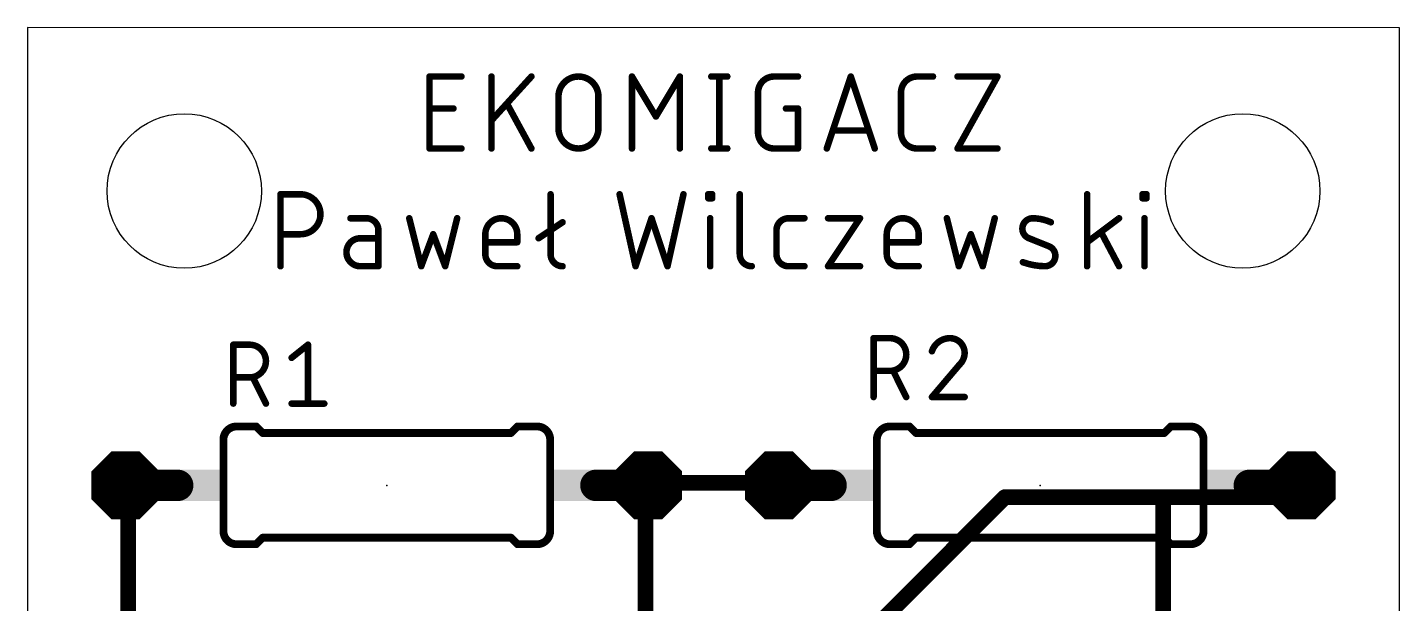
# Model space of a CAD drawing. Extents: x 0 to 26.7, y -7.4 to 38.7.
# Drawn here: x 0 to 26.67, y 27.55 to 38.73 of the extents above; entities that cross this region are included whole.
import ezdxf

# ---------------------------------------------------------------- set-up
doc = ezdxf.new("R2010")
doc.units = 0
for name, color, linetype in [('1', 12, 'CONTINUOUS'), ('17', 110, 'CONTINUOUS'), ('20', 31, 'CONTINUOUS'), ('21', 253, 'CONTINUOUS'), ('23', 53, 'CONTINUOUS'), ('25', 253, 'CONTINUOUS'), ('51', 253, 'CONTINUOUS')]:
    doc.layers.add(name, color=color, linetype=linetype)

# ---------------------------------------------------------------- blocks, each defined once
blk = doc.blocks.new('RECT')
blk.add_solid([(-0.5, -0.5), (0.5, -0.5), (-0.5, 0.5), (0.5, 0.5)])
blk = doc.blocks.new('OCTAGONP')
at = {"const_width": 0.5}
blk.add_lwpolyline([(-0.25, -0.1036), (-0.25, 0.1036), (-0.1036, 0.25), (0.1036, 0.25), (0.25, 0.1036), (0.25, -0.1036), (0.1036, -0.25), (-0.1036, -0.25), (-0.25, -0.1036), (-0.25, 0.1036)], dxfattribs=at)

msp = doc.modelspace()

# ---------------------------------------------------------------- linework, layer by layer
at = {"layer": '1', "const_width": 0.3048}
for points in [[(1.9558, 29.6164), (1.905, 29.845)], [(12.0142, 29.6164), (12.065, 29.845)], [(12.2936, 29.8958), (12.065, 29.845)], [(12.2936, 29.8958), (14.5288, 29.8958)], [(14.5288, 29.8958), (14.605, 29.845)], [(24.5872, 29.6164), (24.765, 29.845)], [(1.9558, 25.4254), (1.9558, 29.6164)], [(12.0142, 29.6164), (12.0142, 26.2636)], [(18.9992, 29.6164), (15.6464, 26.2636)], [(22.0726, 29.6164), (18.9992, 29.6164)], [(24.5872, 29.6164), (22.0726, 29.6164)], [(22.0726, 29.6164), (22.0726, 21.7932)]]:
    msp.add_lwpolyline(points, dxfattribs=at)
at = {"layer": '1', "const_width": 0.1524}
for points in [[(1.9794, 29.8615, 1), (1.8306, 29.8285)], [(12.0485, 29.9194, 1), (12.0815, 29.7706)], [(12.1394, 29.8285, 1), (11.9906, 29.8615)], [(12.2936, 29.972, 1), (12.2936, 29.8196)], [(12.3101, 29.8214, 1), (12.2771, 29.9702)], [(14.5711, 29.9592, 1), (14.4865, 29.8324)], [(14.5288, 29.8196, 1), (14.5288, 29.972)], [(14.5627, 29.7816, 1), (14.6473, 29.9084)], [(24.8251, 29.7982, 1), (24.7049, 29.8918)], [(2.032, 29.6164, 1), (1.8796, 29.6164)], [(1.8814, 29.5999, 1), (2.0302, 29.6329)], [(12.0904, 29.6164, 1), (11.938, 29.6164)], [(11.9398, 29.6329, 1), (12.0886, 29.5999)], [(18.9992, 29.6926, 1), (18.9992, 29.5402)], [(19.0531, 29.5625, 1), (18.9453, 29.6703)], [(22.0726, 29.6926, 1), (22.0726, 29.5402)], [(22.1488, 29.6164, 1), (21.9964, 29.6164)], [(22.0726, 29.5402, 1), (22.0726, 29.6926)], [(24.5271, 29.6632, 1), (24.6473, 29.5696)], [(24.5872, 29.5402, 1), (24.5872, 29.6926)]]:
    msp.add_lwpolyline(points, format="xyb", dxfattribs=at)
at = {"layer": '20'}
for p, q in [((26.67, 38.725), (0, 38.735)), ((0, 38.735), (0, 0)), ((26.67, 0), (26.67, 38.725))]:
    msp.add_line(p, q, dxfattribs=at)
for centre in [(3.048, 35.56), (23.622, 35.56)]:
    msp.add_circle(centre, 1.5, dxfattribs=at)
at = {"layer": '21'}
for points, const_width in [([(4.064, 30.988, 0.4142), (3.81, 30.734)], 0.1524), ([(4.064, 31.0261, 1), (4.064, 30.9499)], 0.0762), ([(4.064, 30.9499, 1), (4.064, 31.0261)], 0.0762), ([(4.4719, 31.0149, 1), (4.4181, 30.9611)], 0.0762), ([(4.445, 30.9499, 1), (4.445, 31.0261)], 0.0762), ([(4.572, 30.8991, 1), (4.572, 30.8229)], 0.0762), ([(9.398, 30.8229, 1), (9.398, 30.8991)], 0.0762), ([(9.525, 31.0261, 1), (9.525, 30.9499)], 0.0762), ([(9.5519, 30.9611, 1), (9.4981, 31.0149)], 0.0762), ([(10.16, 30.734, 0.4142), (9.906, 30.988)], 0.1524), ([(9.906, 31.0261, 1), (9.906, 30.9499)], 0.0762), ([(9.906, 30.9499, 1), (9.906, 31.0261)], 0.0762), ([(16.764, 30.988, 0.4142), (16.51, 30.734)], 0.1524), ([(16.764, 31.0261, 1), (16.764, 30.9499)], 0.0762), ([(16.764, 30.9499, 1), (16.764, 31.0261)], 0.0762), ([(17.1719, 31.0149, 1), (17.1181, 30.9611)], 0.0762), ([(17.145, 30.9499, 1), (17.145, 31.0261)], 0.0762), ([(17.272, 30.8991, 1), (17.272, 30.8229)], 0.0762), ([(22.098, 30.8229, 1), (22.098, 30.8991)], 0.0762), ([(22.225, 31.0261, 1), (22.225, 30.9499)], 0.0762), ([(22.2519, 30.9611, 1), (22.1981, 31.0149)], 0.0762), ([(22.86, 30.734, 0.4142), (22.606, 30.988)], 0.1524), ([(22.606, 31.0261, 1), (22.606, 30.9499)], 0.0762), ([(22.606, 30.9499, 1), (22.606, 31.0261)], 0.0762), ([(3.8481, 30.734, 1), (3.7719, 30.734)], 0.0762), ([(3.7719, 30.734, 1), (3.8481, 30.734)], 0.0762), ([(4.5451, 30.8341, 1), (4.5989, 30.8879)], 0.0762), ([(9.3711, 30.8879, 1), (9.4249, 30.8341)], 0.0762), ([(10.1981, 30.734, 1), (10.1219, 30.734)], 0.0762), ([(10.1219, 30.734, 1), (10.1981, 30.734)], 0.0762), ([(16.5481, 30.734, 1), (16.4719, 30.734)], 0.0762), ([(16.4719, 30.734, 1), (16.5481, 30.734)], 0.0762), ([(17.2451, 30.8341, 1), (17.2989, 30.8879)], 0.0762), ([(22.0711, 30.8879, 1), (22.1249, 30.8341)], 0.0762), ([(22.8981, 30.734, 1), (22.8219, 30.734)], 0.0762), ([(22.8219, 30.734, 1), (22.8981, 30.734)], 0.0762), ([(3.81, 28.956, 0.4142), (4.064, 28.702)], 0.1524), ([(3.8481, 28.956, 1), (3.7719, 28.956)], 0.0762), ([(3.7719, 28.956, 1), (3.8481, 28.956)], 0.0762), ([(4.572, 28.8671, 1), (4.572, 28.7909)], 0.0762), ([(4.5989, 28.8021, 1), (4.5451, 28.8559)], 0.0762), ([(9.4249, 28.8559, 1), (9.3711, 28.8021)], 0.0762), ([(9.398, 28.7909, 1), (9.398, 28.8671)], 0.0762), ([(9.906, 28.702, 0.4142), (10.16, 28.956)], 0.1524), ([(10.1981, 28.956, 1), (10.1219, 28.956)], 0.0762), ([(10.1219, 28.956, 1), (10.1981, 28.956)], 0.0762), ([(16.51, 28.956, 0.4142), (16.764, 28.702)], 0.1524), ([(16.5481, 28.956, 1), (16.4719, 28.956)], 0.0762), ([(16.4719, 28.956, 1), (16.5481, 28.956)], 0.0762), ([(17.272, 28.8671, 1), (17.272, 28.7909)], 0.0762), ([(17.2989, 28.8021, 1), (17.2451, 28.8559)], 0.0762), ([(22.1249, 28.8559, 1), (22.0711, 28.8021)], 0.0762), ([(22.098, 28.7909, 1), (22.098, 28.8671)], 0.0762), ([(22.606, 28.702, 0.4142), (22.86, 28.956)], 0.1524), ([(22.8981, 28.956, 1), (22.8219, 28.956)], 0.0762), ([(22.8219, 28.956, 1), (22.8981, 28.956)], 0.0762), ([(4.064, 28.7401, 1), (4.064, 28.6639)], 0.0762), ([(4.064, 28.6639, 1), (4.064, 28.7401)], 0.0762), ([(4.4181, 28.7289, 1), (4.4719, 28.6751)], 0.0762), ([(4.445, 28.6639, 1), (4.445, 28.7401)], 0.0762), ([(9.525, 28.7401, 1), (9.525, 28.6639)], 0.0762), ([(9.4981, 28.6751, 1), (9.5519, 28.7289)], 0.0762), ([(9.906, 28.7401, 1), (9.906, 28.6639)], 0.0762), ([(9.906, 28.6639, 1), (9.906, 28.7401)], 0.0762), ([(16.764, 28.7401, 1), (16.764, 28.6639)], 0.0762), ([(16.764, 28.6639, 1), (16.764, 28.7401)], 0.0762), ([(17.1181, 28.7289, 1), (17.1719, 28.6751)], 0.0762), ([(17.145, 28.6639, 1), (17.145, 28.7401)], 0.0762), ([(22.225, 28.7401, 1), (22.225, 28.6639)], 0.0762), ([(22.1981, 28.6751, 1), (22.2519, 28.7289)], 0.0762), ([(22.606, 28.7401, 1), (22.606, 28.6639)], 0.0762), ([(22.606, 28.6639, 1), (22.606, 28.7401)], 0.0762)]:
    msp.add_lwpolyline(points, format="xyb", dxfattribs=dict(at, const_width=const_width))
at = {"layer": '21', "const_width": 0.1524}
for points in [[(4.064, 30.988), (4.445, 30.988)], [(4.572, 30.861), (4.445, 30.988)], [(9.398, 30.861), (4.572, 30.861)], [(9.398, 30.861), (9.525, 30.988)], [(9.906, 30.988), (9.525, 30.988)], [(16.764, 30.988), (17.145, 30.988)], [(17.272, 30.861), (17.145, 30.988)], [(17.272, 30.861), (22.098, 30.861)], [(22.098, 30.861), (22.225, 30.988)], [(22.606, 30.988), (22.225, 30.988)], [(3.81, 28.956), (3.81, 30.734)], [(10.16, 28.956), (10.16, 30.734)], [(16.51, 30.734), (16.51, 28.956)], [(22.86, 30.734), (22.86, 28.956)], [(4.572, 28.829), (4.445, 28.702)], [(9.398, 28.829), (4.572, 28.829)], [(9.398, 28.829), (9.525, 28.702)], [(17.272, 28.829), (17.145, 28.702)], [(17.272, 28.829), (22.098, 28.829)], [(22.098, 28.829), (22.225, 28.702)], [(4.064, 28.702), (4.445, 28.702)], [(9.906, 28.702), (9.525, 28.702)], [(16.764, 28.702), (17.145, 28.702)], [(22.606, 28.702), (22.225, 28.702)]]:
    msp.add_lwpolyline(points, dxfattribs=at)
at = {"layer": '23'}
for p in [(6.985, 29.845), (19.685, 29.845)]:
    msp.add_point(p, dxfattribs=at)
at = {"layer": '25'}
for points, const_width in [([(7.8151, 37.8143, 1), (7.8151, 37.7507)], 0.0635), ([(7.8469, 37.7825, 1), (7.7834, 37.7825)], 0.0635), ([(8.436, 37.7507, 1), (8.436, 37.8143)], 0.0635), ([(9.051, 37.7825, 1), (8.9875, 37.7825)], 0.0635), ([(9.8188, 37.7611, 1), (9.7718, 37.8039)], 0.0635), ([(11.098, 37.3944, 1), (10.3219, 37.3944)], 0.127), ([(11.7818, 37.7825, 1), (11.7183, 37.7825)], 0.0635), ([(11.7773, 37.7988, 1), (11.7228, 37.7662)], 0.0635), ([(12.7131, 37.7825, 1), (12.6496, 37.7825)], 0.0635), ([(12.7086, 37.7662, 1), (12.6542, 37.7988)], 0.0635), ([(13.2925, 37.8143, 1), (13.2925, 37.7507)], 0.0635), ([(13.4795, 37.7825, 1), (13.416, 37.7825)], 0.0635), ([(13.6029, 37.7507, 1), (13.6029, 37.8143)], 0.0635), ([(14.5108, 37.7825, 0.4142), (14.2004, 37.4721)], 0.127), ([(14.5108, 37.8143, 1), (14.5108, 37.7507)], 0.0635), ([(14.5108, 37.7508, 1), (14.5108, 37.8142)], 0.0635), ([(14.9765, 37.7507, 1), (14.9765, 37.8143)], 0.0635), ([(16.033, 37.7925, 1), (15.9728, 37.7725)], 0.0635), ([(16.033, 37.7725, 1), (15.9728, 37.7925)], 0.0635), ([(17.2901, 37.7825, 0.4142), (16.9797, 37.4721)], 0.127), ([(17.2901, 37.8143, 1), (17.2901, 37.7507)], 0.0635), ([(17.2901, 37.7508, 1), (17.2901, 37.8142)], 0.0635), ([(17.6006, 37.7507, 1), (17.6006, 37.8143)], 0.0635), ([(18.0788, 37.8143, 1), (18.0788, 37.7507)], 0.0635), ([(18.8826, 37.7671, 1), (18.8271, 37.7979)], 0.0635), ([(18.8549, 37.7507, 1), (18.8549, 37.8143)], 0.0635), ([(10.3537, 37.3944, 1), (10.2902, 37.3944)], 0.0635), ([(10.2902, 37.3944, 1), (10.3537, 37.3944)], 0.0635), ([(11.1298, 37.3944, 1), (11.0663, 37.3944)], 0.0635), ([(11.0663, 37.3944, 1), (11.1298, 37.3944)], 0.0635), ([(14.2321, 37.4721, 1), (14.1686, 37.4721)], 0.0635), ([(14.1686, 37.4721, 1), (14.2321, 37.4721)], 0.0635), ([(17.0114, 37.4721, 1), (16.9479, 37.4721)], 0.0635), ([(16.9479, 37.4721, 1), (17.0114, 37.4721)], 0.0635), ([(7.8151, 37.1934, 1), (7.8151, 37.1299)], 0.0635), ([(8.2808, 37.1299, 1), (8.2808, 37.1934)], 0.0635), ([(9.3575, 37.2544, 1), (9.3018, 37.224)], 0.0635), ([(14.7436, 37.1934, 1), (14.7436, 37.1299)], 0.0635), ([(15.0082, 37.1616, 1), (14.9447, 37.1616)], 0.0635), ([(14.9765, 37.1299, 1), (14.9765, 37.1934)], 0.0635), ([(8.9957, 36.9501, 1), (9.0427, 36.9074)], 0.0635), ([(10.3219, 36.7736, 1), (11.098, 36.7736)], 0.127), ([(10.3537, 36.7736, 1), (10.2902, 36.7736)], 0.0635), ([(10.2902, 36.7736, 1), (10.3537, 36.7736)], 0.0635), ([(11.1298, 36.7736, 1), (11.0663, 36.7736)], 0.0635), ([(11.0663, 36.7736, 1), (11.1298, 36.7736)], 0.0635), ([(12.1885, 37.0227, 1), (12.243, 36.9901)], 0.0635), ([(12.1885, 36.9901, 1), (12.243, 37.0227)], 0.0635), ([(14.2321, 36.6959, 1), (14.1686, 36.6959)], 0.0635), ([(14.1686, 36.6959, 1), (14.2321, 36.6959)], 0.0635), ([(14.2004, 36.6959, 0.4142), (14.5108, 36.3855)], 0.127), ([(15.6536, 36.7665, 1), (15.6536, 36.703)], 0.0635), ([(16.3521, 36.703, 1), (16.3521, 36.7665)], 0.0635), ([(16.9797, 36.6959, 0.4142), (17.2901, 36.3855)], 0.127), ([(17.0114, 36.6959, 1), (16.9479, 36.6959)], 0.0635), ([(16.9479, 36.6959, 1), (17.0114, 36.6959)], 0.0635), ([(7.8151, 36.4173, 1), (7.8151, 36.3537)], 0.0635), ([(7.7834, 36.3855, 1), (7.8469, 36.3855)], 0.0635), ([(8.436, 36.3537, 1), (8.436, 36.4173)], 0.0635), ([(8.9875, 36.3855, 1), (9.051, 36.3855)], 0.0635), ([(9.7674, 36.3703, 1), (9.8232, 36.4007)], 0.0635), ([(11.7183, 36.3855, 1), (11.7818, 36.3855)], 0.0635), ([(12.6496, 36.3855, 1), (12.7131, 36.3855)], 0.0635), ([(13.2925, 36.4173, 1), (13.2925, 36.3537)], 0.0635), ([(13.416, 36.3855, 1), (13.4795, 36.3855)], 0.0635), ([(13.6029, 36.3537, 1), (13.6029, 36.4173)], 0.0635), ([(14.5108, 36.4173, 1), (14.5108, 36.3537)], 0.0635), ([(14.5108, 36.3537, 1), (14.5108, 36.4173)], 0.0635), ([(14.9447, 36.3855, 1), (15.0082, 36.3855)], 0.0635), ([(14.9765, 36.3537, 1), (14.9765, 36.4173)], 0.0635), ([(15.5071, 36.3955, 1), (15.5673, 36.3755)], 0.0635), ([(16.4384, 36.3755, 1), (16.4987, 36.3955)], 0.0635), ([(17.2901, 36.4173, 1), (17.2901, 36.3537)], 0.0635), ([(17.2901, 36.3537, 1), (17.2901, 36.4173)], 0.0635), ([(17.6006, 36.3537, 1), (17.6006, 36.4173)], 0.0635), ([(18.0788, 36.4173, 1), (18.0788, 36.3537)], 0.0635), ([(18.051, 36.4009, 1), (18.1065, 36.3701)], 0.0635), ([(18.8549, 36.3537, 1), (18.8549, 36.4173)], 0.0635), ([(4.9187, 35.5283, 1), (4.9187, 35.4648)], 0.0635), ([(4.9505, 35.4965, 1), (4.887, 35.4965)], 0.0635), ([(5.3068, 35.5283, 1), (5.3068, 35.4648)], 0.0635), ([(5.3068, 34.7204, 1), (5.3068, 35.4965)], 0.127), ([(5.3068, 35.4648, 1), (5.3068, 35.5283)], 0.0635), ([(10.2003, 35.4965, 1), (10.1368, 35.4965)], 0.0635), ([(11.5406, 35.5034, 1), (11.4787, 35.4896)], 0.0635), ([(12.7824, 35.4896, 1), (12.7204, 35.5034)], 0.0635), ([(13.2324, 35.5283, 1), (13.2324, 35.4648)], 0.0635), ([(13.2642, 35.4965, 1), (13.2007, 35.4965)], 0.0635), ([(13.2324, 35.4506, 1), (13.2324, 35.3871)], 0.0635), ([(13.3418, 35.4965, 1), (13.2783, 35.4965)], 0.0635), ([(13.3101, 35.4648, 1), (13.3101, 35.5283)], 0.0635), ([(13.3101, 35.3871, 1), (13.3101, 35.4506)], 0.0635), ([(13.8772, 35.4965, 1), (13.8137, 35.4965)], 0.0635), ([(20.6289, 35.4965, 1), (20.5654, 35.4965)], 0.0635), ([(21.6737, 35.5283, 1), (21.6737, 35.4648)], 0.0635), ([(21.7054, 35.4965, 1), (21.6419, 35.4965)], 0.0635), ([(21.6737, 35.4506, 1), (21.6737, 35.3871)], 0.0635), ([(21.783, 35.4965, 1), (21.7196, 35.4965)], 0.0635), ([(21.7513, 35.4648, 1), (21.7513, 35.5283)], 0.0635), ([(21.7513, 35.3871, 1), (21.7513, 35.4506)], 0.0635), ([(13.2007, 35.4189, 1), (13.2642, 35.4189)], 0.0635), ([(13.2783, 35.4189, 1), (13.3418, 35.4189)], 0.0635), ([(21.6419, 35.4189, 1), (21.7054, 35.4189)], 0.0635), ([(21.7196, 35.4189, 1), (21.783, 35.4189)], 0.0635), ([(6.2783, 35.0626, 1), (6.2783, 34.9991)], 0.0635), ([(6.5887, 35.0626, 1), (6.5887, 34.9991)], 0.0635), ([(6.8216, 34.798, 0.4142), (6.5887, 35.0308)], 0.127), ([(6.5887, 34.9991, 1), (6.5887, 35.0626)], 0.0635), ([(7.4522, 35.0385, 1), (7.3906, 35.0231)], 0.0635), ([(8.3836, 35.0231, 1), (8.322, 35.0385)], 0.0635), ([(9.5208, 34.7204, 1), (8.8999, 34.7204)], 0.127), ([(10.419, 34.9268, 1), (10.3837, 34.9796)], 0.0635), ([(12.1607, 35.0409, 1), (12.1004, 35.0208)], 0.0635), ([(12.1607, 35.0208, 1), (12.1004, 35.0409)], 0.0635), ([(13.303, 35.0308, 1), (13.2395, 35.0308)], 0.0635), ([(14.7922, 35.0308, 0.4142), (14.5594, 34.798)], 0.127), ([(14.7922, 35.0626, 1), (14.7922, 34.9991)], 0.0635), ([(14.7922, 34.9991, 1), (14.7922, 35.0626)], 0.0635), ([(15.1027, 34.9991, 1), (15.1027, 35.0626)], 0.0635), ([(15.5616, 35.0626, 1), (15.5616, 34.9991)], 0.0635), ([(16.2089, 35.0132, 1), (16.1561, 35.0484)], 0.0635), ([(16.1825, 34.9991, 1), (16.1825, 35.0626)], 0.0635), ([(17.3232, 34.7204, 1), (16.7023, 34.7204)], 0.127), ([(17.9011, 35.0385, 1), (17.8395, 35.0231)], 0.0635), ([(18.8325, 35.0231, 1), (18.7709, 35.0385)], 0.0635), ([(19.5428, 35.0308, 0.8318), (19.4652, 34.6428)], 0.127), ([(19.5433, 35.0626, 1), (19.5423, 34.9991)], 0.0635), ([(19.892, 34.9532, 0.1026), (19.5428, 35.0308)], 0.127), ([(19.5423, 34.9991, 1), (19.5433, 35.0626)], 0.0635), ([(19.879, 34.9243, 1), (19.9051, 34.9822)], 0.0635), ([(21.2371, 35.0054, 1), (21.199, 35.0562)], 0.0635), ([(21.7442, 35.0308, 1), (21.6807, 35.0308)], 0.0635), ([(4.9187, 34.7521, 1), (4.9187, 34.6886)], 0.0635), ([(5.3068, 34.7521, 1), (5.3068, 34.6886)], 0.0635), ([(5.3068, 34.6886, 1), (5.3068, 34.7521)], 0.0635), ([(6.4723, 34.6428, 1), (6.4723, 34.0995)], 0.127), ([(6.4723, 34.6745, 1), (6.4723, 34.611)], 0.0635), ([(6.4723, 34.611, 1), (6.4723, 34.6745)], 0.0635), ([(6.8533, 34.798, 1), (6.7898, 34.798)], 0.0635), ([(6.7898, 34.798, 1), (6.8533, 34.798)], 0.0635), ([(6.8216, 34.611, 1), (6.8216, 34.6745)], 0.0635), ([(7.9168, 34.7315, 1), (7.8574, 34.7092)], 0.0635), ([(7.9168, 34.7092, 1), (7.8574, 34.7315)], 0.0635), ([(8.9316, 34.7204, 1), (8.8681, 34.7204)], 0.0635), ([(8.8681, 34.7204, 1), (8.9316, 34.7204)], 0.0635), ([(9.5525, 34.7204, 1), (9.489, 34.7204)], 0.0635), ([(9.489, 34.7204, 1), (9.5525, 34.7204)], 0.0635), ([(9.9181, 34.6692, 1), (9.9533, 34.6164)], 0.0635), ([(14.5912, 34.798, 1), (14.5277, 34.798)], 0.0635), ([(14.5277, 34.798, 1), (14.5912, 34.798)], 0.0635), ([(16.7341, 34.7204, 1), (16.6706, 34.7204)], 0.0635), ([(16.6706, 34.7204, 1), (16.7341, 34.7204)], 0.0635), ([(17.355, 34.7204, 1), (17.2915, 34.7204)], 0.0635), ([(17.2915, 34.7204, 1), (17.355, 34.7204)], 0.0635), ([(18.3657, 34.7315, 1), (18.3063, 34.7092)], 0.0635), ([(18.3657, 34.7092, 1), (18.3063, 34.7315)], 0.0635), ([(19.477, 34.6723, 1), (19.4534, 34.6133)], 0.0635), ([(19.4534, 34.6133, 1), (19.477, 34.6723)], 0.0635), ([(20.8968, 34.774, 1), (20.8407, 34.7443)], 0.0635), ([(8.8999, 34.5969, 1), (8.8999, 34.5334)], 0.0635), ([(9.489, 34.5652, 1), (9.5525, 34.5652)], 0.0635), ([(9.5208, 34.5334, 1), (9.5208, 34.5969)], 0.0635), ([(16.7023, 34.5969, 1), (16.7023, 34.5334)], 0.0635), ([(17.2915, 34.5652, 1), (17.355, 34.5652)], 0.0635), ([(17.3232, 34.5334, 1), (17.3232, 34.5969)], 0.0635), ([(19.7756, 34.0995, 0.8318), (19.8532, 34.4876)], 0.127), ([(19.865, 34.517, 1), (19.8414, 34.4581)], 0.0635), ([(19.8414, 34.4581, 1), (19.865, 34.517)], 0.0635), ([(20.5781, 34.5906, 1), (20.6162, 34.5398)], 0.0635), ([(6.4723, 34.1313, 1), (6.4723, 34.0677)], 0.0635), ([(6.4723, 34.0677, 1), (6.4723, 34.1313)], 0.0635), ([(6.8216, 34.0677, 1), (6.8216, 34.1313)], 0.0635), ([(7.6245, 34.1106, 1), (7.684, 34.0884)], 0.0635), ([(7.6235, 34.0918, 1), (7.6851, 34.1072)], 0.0635), ([(8.0891, 34.1072, 1), (8.1507, 34.0918)], 0.0635), ([(8.0902, 34.0884, 1), (8.1497, 34.1106)], 0.0635), ([(8.8999, 34.3323, 0.4142), (9.1327, 34.0995)], 0.127), ([(8.9316, 34.3323, 1), (8.8681, 34.3323)], 0.0635), ([(8.8681, 34.3323, 1), (8.9316, 34.3323)], 0.0635), ([(9.1327, 34.1313, 1), (9.1327, 34.0677)], 0.0635), ([(9.1327, 34.0677, 1), (9.1327, 34.1313)], 0.0635), ([(9.5208, 34.0677, 1), (9.5208, 34.1313)], 0.0635), ([(10.1685, 34.3323, 0.4142), (10.4013, 34.0995)], 0.127), ([(10.2003, 34.3323, 1), (10.1368, 34.3323)], 0.0635), ([(10.1368, 34.3323, 1), (10.2003, 34.3323)], 0.0635), ([(10.4013, 34.0678, 1), (10.4013, 34.1312)], 0.0635), ([(11.79, 34.1095, 1), (11.8502, 34.0895)], 0.0635), ([(11.7891, 34.0926, 1), (11.8511, 34.1064)], 0.0635), ([(12.41, 34.1064, 1), (12.472, 34.0926)], 0.0635), ([(12.4109, 34.0895, 1), (12.4711, 34.1095)], 0.0635), ([(13.8454, 34.3323, 0.4142), (14.0782, 34.0995)], 0.127), ([(13.8772, 34.3323, 1), (13.8137, 34.3323)], 0.0635), ([(13.8137, 34.3323, 1), (13.8772, 34.3323)], 0.0635), ([(14.0782, 34.0677, 1), (14.0782, 34.1313)], 0.0635), ([(14.5594, 34.3323, 0.4142), (14.7922, 34.0995)], 0.127), ([(14.5912, 34.3323, 1), (14.5277, 34.3323)], 0.0635), ([(14.5277, 34.3323, 1), (14.5912, 34.3323)], 0.0635), ([(14.7922, 34.1313, 1), (14.7922, 34.0677)], 0.0635), ([(14.7922, 34.0677, 1), (14.7922, 34.1313)], 0.0635), ([(15.1027, 34.0677, 1), (15.1027, 34.1313)], 0.0635), ([(15.5616, 34.1313, 1), (15.5616, 34.0677)], 0.0635), ([(15.5352, 34.1171, 1), (15.588, 34.0819)], 0.0635), ([(16.1825, 34.0677, 1), (16.1825, 34.1313)], 0.0635), ([(16.7023, 34.3323, 0.4142), (16.9352, 34.0995)], 0.127), ([(16.7341, 34.3323, 1), (16.6706, 34.3323)], 0.0635), ([(16.6706, 34.3323, 1), (16.7341, 34.3323)], 0.0635), ([(16.9352, 34.1313, 1), (16.9352, 34.0677)], 0.0635), ([(16.9352, 34.0677, 1), (16.9352, 34.1313)], 0.0635), ([(17.3232, 34.0677, 1), (17.3232, 34.1313)], 0.0635), ([(18.0734, 34.1106, 1), (18.1329, 34.0884)], 0.0635), ([(18.0724, 34.0918, 1), (18.134, 34.1072)], 0.0635), ([(18.538, 34.1072, 1), (18.5996, 34.0918)], 0.0635), ([(18.5391, 34.0884, 1), (18.5986, 34.1106)], 0.0635), ([(19.3595, 34.207, 1), (19.338, 34.1472)], 0.0635), ([(19.3488, 34.1771, 0.083), (19.7756, 34.0995)], 0.127), ([(19.7761, 34.1312, 1), (19.7752, 34.0678)], 0.0635), ([(19.7752, 34.0678, 1), (19.7761, 34.1312)], 0.0635), ([(21.19, 34.0846, 1), (21.2461, 34.1144)], 0.0635), ([(4.887, 34.0995, 1), (4.9505, 34.0995)], 0.0635), ([(6.7898, 34.0995, 1), (6.8533, 34.0995)], 0.0635), ([(13.2395, 34.0995, 1), (13.303, 34.0995)], 0.0635), ([(20.5654, 34.0995, 1), (20.6289, 34.0995)], 0.0635), ([(21.6807, 34.0995, 1), (21.7442, 34.0995)], 0.0635), ([(4.0005, 32.6073, 1), (4.0005, 32.5437)], 0.0635), ([(4.0323, 32.5755, 1), (3.9688, 32.5755)], 0.0635), ([(4.318, 32.6073, 1), (4.318, 32.5437)], 0.0635), ([(4.318, 31.9405, 1), (4.318, 32.5755)], 0.127), ([(4.318, 32.5437, 1), (4.318, 32.6073)], 0.0635), ([(5.4845, 32.5755, 1), (5.421, 32.5755)], 0.0635), ([(5.4725, 32.5507, 1), (5.4329, 32.6003)], 0.0635), ([(16.4465, 32.7343, 1), (16.4465, 32.6707)], 0.0635), ([(16.4782, 32.7025, 1), (16.4148, 32.7025)], 0.0635), ([(16.764, 32.7343, 1), (16.764, 32.6707)], 0.0635), ([(16.764, 32.0675, 1), (16.764, 32.7025)], 0.127), ([(16.764, 32.6707, 1), (16.764, 32.7343)], 0.0635), ([(17.9305, 32.7025, 0.3252), (17.5812, 32.4485)], 0.127), ([(17.9305, 32.7343, 1), (17.9305, 32.6707)], 0.0635), ([(18.2162, 32.4168, 0.4142), (17.9305, 32.7025)], 0.127), ([(17.9305, 32.6707, 1), (17.9305, 32.7343)], 0.0635), ([(5.1154, 32.3463, 1), (5.155, 32.2967)], 0.0635), ([(17.551, 32.4583, 1), (17.6114, 32.4387)], 0.0635), ([(18.121, 32.1945, 0.2053), (18.2162, 32.4168)], 0.127), ([(18.248, 32.4168, 1), (18.1845, 32.4167)], 0.0635), ([(18.1845, 32.4168, 1), (18.248, 32.4168)], 0.0635), ([(4.4099, 31.9547, 1), (4.3531, 31.9263)], 0.0635), ([(16.4465, 32.0993, 1), (16.4465, 32.0358)], 0.0635), ([(16.764, 32.0993, 1), (16.764, 32.0358)], 0.0635), ([(16.764, 32.0358, 1), (16.764, 32.0993)], 0.0635), ([(16.8559, 32.0817, 1), (16.7991, 32.0533)], 0.0635), ([(18.0991, 32.2175, 1), (18.1429, 32.1715)], 0.0635), ([(18.1452, 32.1739, 1), (18.0968, 32.2151)], 0.0635), ([(4.0005, 31.9722, 1), (4.0005, 31.9088)], 0.0635), ([(4.318, 31.9722, 1), (4.318, 31.9088)], 0.0635), ([(4.318, 31.9088, 1), (4.318, 31.9722)], 0.0635), ([(4.6071, 31.4183, 1), (4.6639, 31.4467)], 0.0635), ([(5.1352, 31.4642, 1), (5.1352, 31.4008)], 0.0635), ([(5.7702, 31.4008, 1), (5.7702, 31.4642)], 0.0635), ([(16.4148, 31.5595, 1), (16.4782, 31.5595)], 0.0635), ([(17.0531, 31.5453, 1), (17.1099, 31.5737)], 0.0635), ([(17.5812, 31.5912, 1), (17.5812, 31.5278)], 0.0635), ([(17.557, 31.5801, 1), (17.6054, 31.5389)], 0.0635), ([(18.2162, 31.5278, 1), (18.2162, 31.5912)], 0.0635), ([(3.9688, 31.4325, 1), (4.0323, 31.4325)], 0.0635), ([(5.421, 31.4325, 1), (5.4845, 31.4325)], 0.0635)]:
    msp.add_lwpolyline(points, format="xyb", dxfattribs=dict(at, const_width=const_width))
at = {"layer": '25', "const_width": 0.127}
for points in [[(7.8151, 36.3855), (7.8151, 37.7825)], [(7.8151, 37.7825), (8.436, 37.7825)], [(9.0192, 36.3855), (9.0192, 37.7825)], [(9.7953, 37.7825), (9.0192, 36.9288)], [(11.7501, 36.3855), (11.7501, 37.7825)], [(11.7501, 37.7825), (12.2157, 37.0064)], [(12.2157, 37.0064), (12.6814, 37.7825)], [(12.6814, 37.7825), (12.6814, 36.3855)], [(13.2925, 37.7825), (13.6029, 37.7825)], [(13.4477, 37.7825), (13.4477, 36.3855)], [(14.5108, 37.7825), (14.9765, 37.7825)], [(15.5372, 36.3855), (16.0029, 37.7825)], [(16.0029, 37.7825), (16.4686, 36.3855)], [(17.2901, 37.7825), (17.6006, 37.7825)], [(18.0788, 37.7825), (18.8549, 37.7825)], [(18.8549, 37.7825), (18.0788, 36.3855)], [(10.3219, 36.7736), (10.3219, 37.3944)], [(11.098, 37.3944), (11.098, 36.7736)], [(14.2004, 36.6959), (14.2004, 37.4721)], [(16.9797, 36.6959), (16.9797, 37.4721)], [(7.8151, 37.1616), (8.2808, 37.1616)], [(9.7953, 36.3855), (9.3296, 37.2392)], [(14.7436, 37.1616), (14.9765, 37.1616)], [(14.9765, 37.1616), (14.9765, 36.3855)], [(16.3521, 36.7347), (15.6536, 36.7347)], [(8.436, 36.3855), (7.8151, 36.3855)], [(13.2925, 36.3855), (13.6029, 36.3855)], [(14.9765, 36.3855), (14.5108, 36.3855)], [(17.6006, 36.3855), (17.2901, 36.3855)], [(18.0788, 36.3855), (18.8549, 36.3855)], [(4.9187, 34.0995), (4.9187, 35.4965)], [(4.9187, 35.4965), (5.3068, 35.4965)], [(10.1685, 35.4965), (10.1685, 34.3323)], [(11.5096, 35.4965), (11.8201, 34.0995)], [(12.441, 34.0995), (12.7514, 35.4965)], [(13.2324, 35.4189), (13.2324, 35.4965)], [(13.2324, 35.4965), (13.3101, 35.4965)], [(13.3101, 35.4189), (13.2324, 35.4189)], [(13.3101, 35.4965), (13.3101, 35.4189)], [(13.8454, 35.4965), (13.8454, 34.3323)], [(20.5971, 34.0995), (20.5971, 35.4965)], [(21.6737, 35.4189), (21.6737, 35.4965)], [(21.6737, 35.4965), (21.7513, 35.4965)], [(21.7513, 35.4189), (21.6737, 35.4189)], [(21.7513, 35.4965), (21.7513, 35.4189)], [(6.5887, 35.0308), (6.2783, 35.0308)], [(7.4214, 35.0308), (7.6543, 34.0995)], [(8.1199, 34.0995), (8.3528, 35.0308)], [(9.9357, 34.6428), (10.4013, 34.9532)], [(11.8201, 34.0995), (12.1305, 35.0308)], [(12.1305, 35.0308), (12.441, 34.0995)], [(13.2712, 34.0995), (13.2712, 35.0308)], [(14.7922, 35.0308), (15.1027, 35.0308)], [(15.5616, 35.0308), (16.1825, 35.0308)], [(16.1825, 35.0308), (15.5616, 34.0995)], [(17.8703, 35.0308), (18.1032, 34.0995)], [(18.5688, 34.0995), (18.8017, 35.0308)], [(21.218, 35.0308), (20.5971, 34.5652)], [(21.7125, 34.0995), (21.7125, 35.0308)], [(5.3068, 34.7204), (4.9187, 34.7204)], [(6.8216, 34.6428), (6.4723, 34.6428)], [(6.8216, 34.0995), (6.8216, 34.798)], [(7.6543, 34.0995), (7.8871, 34.7204)], [(7.8871, 34.7204), (8.1199, 34.0995)], [(8.8999, 34.3323), (8.8999, 34.7204)], [(9.5208, 34.7204), (9.5208, 34.5652)], [(14.5594, 34.3323), (14.5594, 34.798)], [(16.7023, 34.3323), (16.7023, 34.7204)], [(17.3232, 34.7204), (17.3232, 34.5652)], [(18.1032, 34.0995), (18.336, 34.7204)], [(18.336, 34.7204), (18.5688, 34.0995)], [(19.8532, 34.4876), (19.4652, 34.6428)], [(21.218, 34.0995), (20.8688, 34.7592)], [(9.5208, 34.5652), (8.8999, 34.5652)], [(17.3232, 34.5652), (16.7023, 34.5652)], [(6.4723, 34.0995), (6.8216, 34.0995)], [(9.5208, 34.0995), (9.1327, 34.0995)], [(15.1027, 34.0995), (14.7922, 34.0995)], [(15.5616, 34.0995), (16.1825, 34.0995)], [(17.3232, 34.0995), (16.9352, 34.0995)], [(4.0005, 31.4325), (4.0005, 32.5755)], [(4.0005, 32.5755), (4.318, 32.5755)], [(5.1352, 32.3215), (5.4527, 32.5755)], [(5.4527, 32.5755), (5.4527, 31.4325)], [(16.4465, 31.5595), (16.4465, 32.7025)], [(16.4465, 32.7025), (16.764, 32.7025)], [(4.318, 31.9405), (4.0005, 31.9405)], [(4.6355, 31.4325), (4.3815, 31.9405)], [(16.764, 32.0675), (16.4465, 32.0675)], [(17.0815, 31.5595), (16.8275, 32.0675)], [(18.121, 32.1945), (17.5812, 31.5595)], [(5.1352, 31.4325), (5.7702, 31.4325)], [(17.5812, 31.5595), (18.2162, 31.5595)]]:
    msp.add_lwpolyline(points, dxfattribs=at)
at = {"layer": '51', "const_width": 0.6096}
for points in [[(1.905, 29.845), (2.921, 29.845)], [(12.065, 29.845), (11.049, 29.845)], [(14.605, 29.845), (15.621, 29.845)], [(24.765, 29.845), (23.749, 29.845)]]:
    msp.add_lwpolyline(points, dxfattribs=at)
at = {"layer": '51', "const_width": 0.3048}
for points in [[(1.905, 29.9974, 1), (1.905, 29.6926)], [(2.921, 29.6926, 1), (2.921, 29.9974)], [(11.049, 29.9974, 1), (11.049, 29.6926)], [(12.065, 29.6926, 1), (12.065, 29.9974)], [(14.605, 29.9974, 1), (14.605, 29.6926)], [(15.621, 29.6926, 1), (15.621, 29.9974)], [(23.749, 29.9974, 1), (23.749, 29.6926)], [(24.765, 29.6926, 1), (24.765, 29.9974)]]:
    msp.add_lwpolyline(points, format="xyb", dxfattribs=at)

# ---------------------------------------------------------------- block references
at = {"layer": '17', "xscale": 1.3208, "yscale": 1.3208}
for p in [(1.905, 29.845), (1.905, 29.845), (12.065, 29.845), (12.065, 29.845)]:
    msp.add_blockref('OCTAGONP', p, dxfattribs=at)
at = {"layer": '17', "xscale": 1.3208, "yscale": 1.3208, "rotation": 180}
for p in [(14.605, 29.845), (14.605, 29.845), (24.765, 29.845), (24.765, 29.845)]:
    msp.add_blockref('OCTAGONP', p, dxfattribs=at)
at = {"layer": '21', "xscale": 0.8636, "yscale": 0.6096}
for p in [(3.3782, 29.845), (10.5918, 29.845)]:
    msp.add_blockref('RECT', p, dxfattribs=at)
at = {"layer": '21', "xscale": 0.8636, "yscale": 0.6096, "rotation": 180}
for p in [(16.0782, 29.845), (23.2918, 29.845)]:
    msp.add_blockref('RECT', p, dxfattribs=at)

doc.saveas('drawing.dxf')
